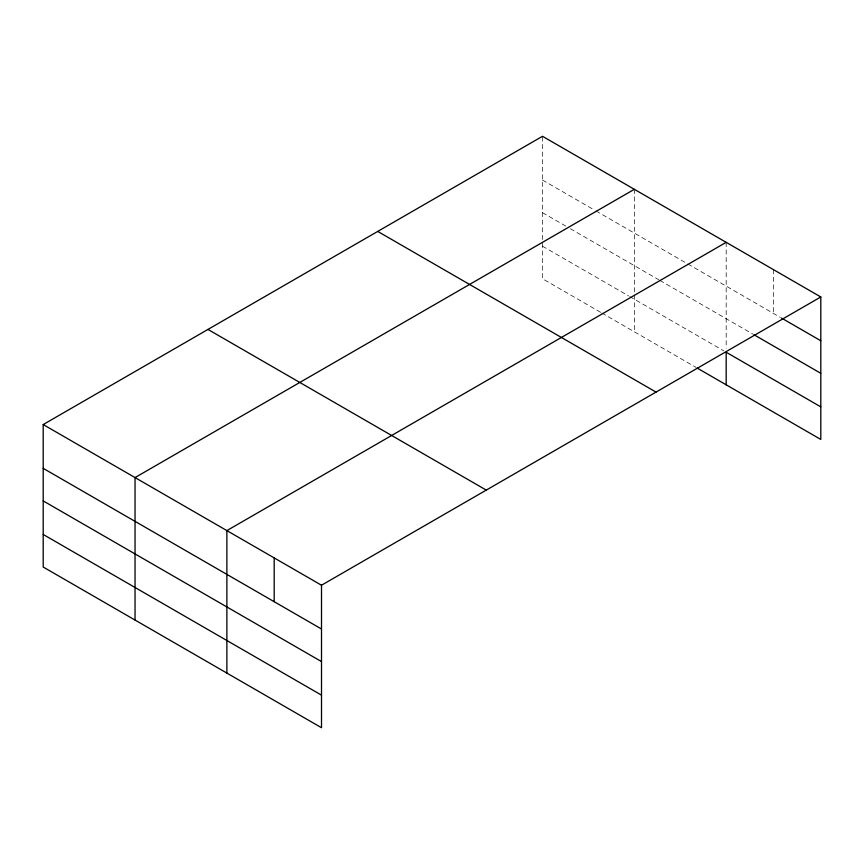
<?xml version="1.0" encoding="UTF-8"?>
<svg xmlns="http://www.w3.org/2000/svg" width="864" height="864" viewBox="0 0 864 864"><rect width="100%" height="100%" fill="white"/><g stroke="black" fill="none" stroke-linecap="round" stroke-linejoin="round"><path stroke-width="0.65" stroke-dasharray="4.32 3.24" d="M542.495 239.49L542.495 136.285M542.495 180.068L594.81 210.276M595.976 210.946L686.653 263.293M687.82 263.963L780.408 317.434M542.495 212.641L565.747 226.066M570.402 228.744L658.757 279.752M659.912 280.433L752.717 334.012M542.495 246.197L628.528 295.866M629.683 296.536L723.848 350.903M600.62 312.325L542.495 278.77L542.495 240.829M601.787 312.995L695.952 367.362M773.485 269.654L773.485 313.427M726.181 242.341L726.181 348.214M634.338 189.313L634.338 331.787"/><path stroke-width="1.3" d="M820.8 296.968L542.495 136.285L43.2 424.559L43.2 567.032L321.505 727.715L321.505 585.23L820.8 296.968L820.8 439.441L697.118 368.032M634.338 189.313L135.043 477.576L135.043 620.06M726.181 242.341L226.876 530.604L226.876 673.078M781.564 318.092L820.8 340.751M753.872 334.67L820.8 373.313M820.8 406.868L726.181 352.242L726.181 384.815M377.73 231.422L656.035 392.094M207.965 329.432L486.27 490.104M43.2 424.559L321.505 585.23M43.2 468.342L321.505 629.014M43.2 500.904L321.505 661.586M43.2 534.46L321.505 695.142M274.19 557.917L274.19 601.7"/></g></svg>
